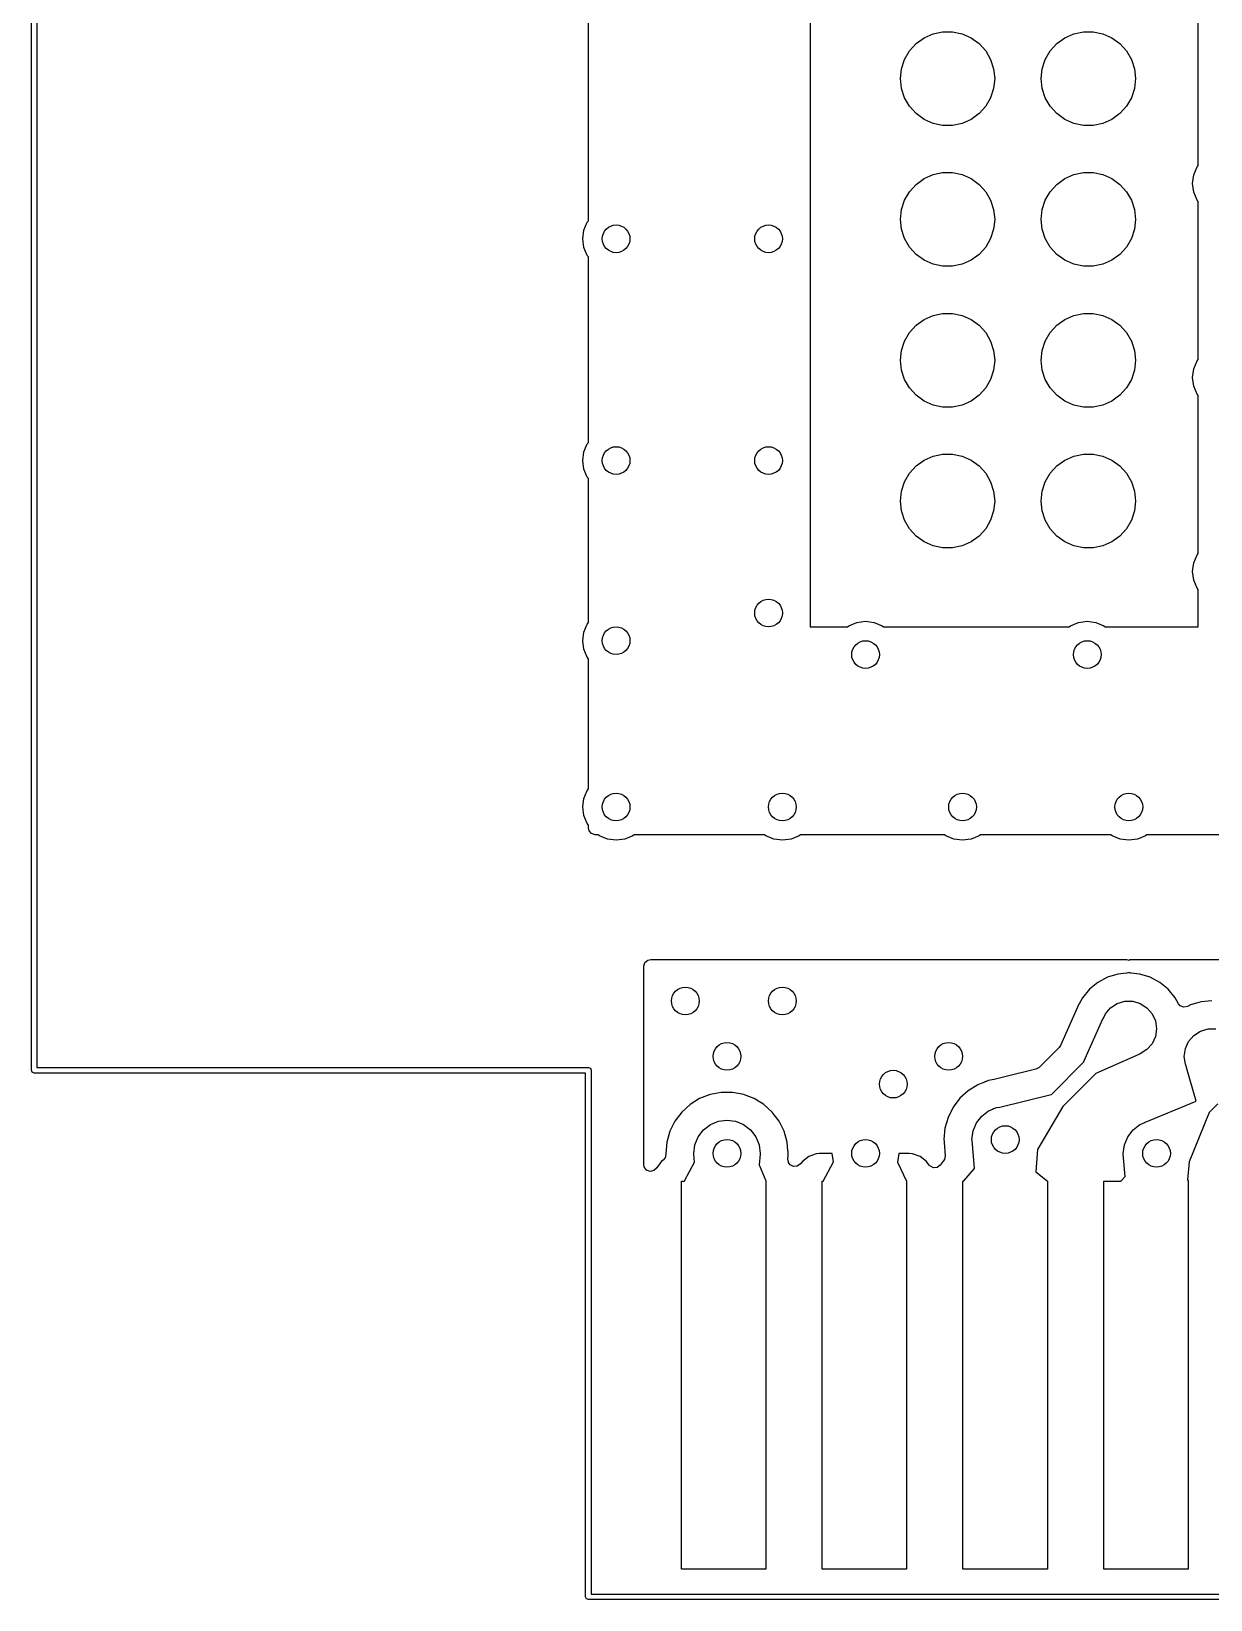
# Model space of a CAD drawing. Extents: x 90 to 175, y -109.5 to -35.9.
# Drawn here: x 89.95 to 111.23, y -109.55 to -81.26 of the extents above; entities that cross this region are included whole.
import ezdxf

# ---------------------------------------------------------------- set-up
doc = ezdxf.new("R2010")
doc.units = 0
doc.layers.add('BLACK', color=7, linetype='CONTINUOUS')

msp = doc.modelspace()

# ---------------------------------------------------------------- linework, layer by layer
at = {"layer": 'BLACK', "linetype": 'CONTINUOUS'}
for p, q in [((89.95, -100), (89.95, -36)), ((90.05, -36.05), (90.05, -99.95)), ((104, -43.124), (104, -92)), ((100, -84.674437), (100, -80.825562)), ((111, -83.674437), (111, -80.825562)), ((105.792336, -81.610383), (105.911239, -81.478327)), ((105.911239, -81.478327), (106.055, -81.373878)), ((106.055, -81.373878), (106.217336, -81.301602)), ((106.217336, -81.301602), (106.391151, -81.264656)), ((106.391151, -81.264656), (106.568849, -81.264656)), ((106.568849, -81.264656), (106.742664, -81.301602)), ((106.742664, -81.301602), (106.905, -81.373878)), ((106.905, -81.373878), (107.048761, -81.478327)), ((107.048761, -81.478327), (107.167664, -81.610383)), ((108.332336, -81.610383), (108.451239, -81.478327)), ((108.451239, -81.478327), (108.595, -81.373878)), ((108.595, -81.373878), (108.757336, -81.301602)), ((108.757336, -81.301602), (108.931151, -81.264656)), ((108.931151, -81.264656), (109.108849, -81.264656)), ((109.108849, -81.264656), (109.282664, -81.301602)), ((109.282664, -81.301602), (109.445, -81.373878)), ((109.445, -81.373878), (109.588761, -81.478327)), ((109.588761, -81.478327), (109.707664, -81.610383)), ((105.648575, -81.933275), (105.703486, -81.764274)), ((105.703486, -81.764274), (105.792336, -81.610383)), ((107.167664, -81.610383), (107.256514, -81.764274)), ((107.256514, -81.764274), (107.311425, -81.933275)), ((108.188575, -81.933275), (108.243486, -81.764274)), ((108.243486, -81.764274), (108.332336, -81.610383)), ((109.707664, -81.610383), (109.796514, -81.764274)), ((109.796514, -81.764274), (109.851425, -81.933275)), ((105.63, -82.11), (105.648575, -81.933275)), ((107.311425, -81.933275), (107.33, -82.11)), ((108.17, -82.11), (108.188575, -81.933275)), ((109.851425, -81.933275), (109.87, -82.11)), ((105.648575, -82.286725), (105.63, -82.11)), ((105.703486, -82.455726), (105.648575, -82.286725)), ((107.311425, -82.286725), (107.256514, -82.455726)), ((107.33, -82.11), (107.311425, -82.286725)), ((108.188575, -82.286725), (108.17, -82.11)), ((108.243486, -82.455726), (108.188575, -82.286725)), ((109.851425, -82.286725), (109.796514, -82.455726)), ((109.87, -82.11), (109.851425, -82.286725)), ((105.792336, -82.609617), (105.703486, -82.455726)), ((105.911239, -82.741673), (105.792336, -82.609617)), ((107.167664, -82.609617), (107.048761, -82.741673)), ((107.256514, -82.455726), (107.167664, -82.609617)), ((108.332336, -82.609617), (108.243486, -82.455726)), ((108.451239, -82.741673), (108.332336, -82.609617)), ((109.707664, -82.609617), (109.588761, -82.741673)), ((109.796514, -82.455726), (109.707664, -82.609617)), ((106.055, -82.846122), (105.911239, -82.741673)), ((106.217336, -82.918398), (106.055, -82.846122)), ((106.905, -82.846122), (106.742664, -82.918398)), ((107.048761, -82.741673), (106.905, -82.846122)), ((108.595, -82.846122), (108.451239, -82.741673)), ((108.757336, -82.918398), (108.595, -82.846122)), ((109.445, -82.846122), (109.282664, -82.918398)), ((109.588761, -82.741673), (109.445, -82.846122)), ((106.391151, -82.955344), (106.217336, -82.918398)), ((106.568849, -82.955344), (106.391151, -82.955344)), ((106.742664, -82.918398), (106.568849, -82.955344)), ((108.931151, -82.955344), (108.757336, -82.918398)), ((109.108849, -82.955344), (108.931151, -82.955344)), ((109.282664, -82.918398), (109.108849, -82.955344)), ((110.920445, -83.844709), (110.980385, -83.7)), ((110.980385, -83.7), (111, -83.674437)), ((105.792336, -84.150383), (105.911239, -84.018327)), ((105.911239, -84.018327), (106.055, -83.913878)), ((106.055, -83.913878), (106.217336, -83.841602)), ((106.217336, -83.841602), (106.391151, -83.804656)), ((106.391151, -83.804656), (106.568849, -83.804656)), ((106.568849, -83.804656), (106.742664, -83.841602)), ((106.742664, -83.841602), (106.905, -83.913878)), ((106.905, -83.913878), (107.048761, -84.018327)), ((107.048761, -84.018327), (107.167664, -84.150383)), ((108.332336, -84.150383), (108.451239, -84.018327)), ((108.451239, -84.018327), (108.595, -83.913878)), ((108.595, -83.913878), (108.757336, -83.841602)), ((108.757336, -83.841602), (108.931151, -83.804656)), ((108.931151, -83.804656), (109.108849, -83.804656)), ((109.108849, -83.804656), (109.282664, -83.841602)), ((109.282664, -83.841602), (109.445, -83.913878)), ((109.445, -83.913878), (109.588761, -84.018327)), ((109.588761, -84.018327), (109.707664, -84.150383)), ((110.9, -84), (110.920445, -83.844709)), ((110.920445, -84.155291), (110.9, -84)), ((105.648575, -84.473275), (105.703486, -84.304274)), ((105.703486, -84.304274), (105.792336, -84.150383)), ((107.167664, -84.150383), (107.256514, -84.304274)), ((107.256514, -84.304274), (107.311425, -84.473275)), ((108.188575, -84.473275), (108.243486, -84.304274)), ((108.243486, -84.304274), (108.332336, -84.150383)), ((109.707664, -84.150383), (109.796514, -84.304274)), ((109.796514, -84.304274), (109.851425, -84.473275)), ((110.980385, -84.3), (110.920445, -84.155291)), ((111, -84.325562), (110.980385, -84.3)), ((105.63, -84.65), (105.648575, -84.473275)), ((107.311425, -84.473275), (107.33, -84.65)), ((108.17, -84.65), (108.188575, -84.473275)), ((109.851425, -84.473275), (109.87, -84.65)), ((111, -87.174437), (111, -84.325562)), ((99.9, -85), (99.920445, -84.844709)), ((99.920445, -84.844709), (99.980385, -84.7)), ((99.980385, -84.7), (100, -84.674437)), ((105.648575, -84.826725), (105.63, -84.65)), ((105.703486, -84.995726), (105.648575, -84.826725)), ((107.311425, -84.826725), (107.256514, -84.995726)), ((107.33, -84.65), (107.311425, -84.826725)), ((108.188575, -84.826725), (108.17, -84.65)), ((108.243486, -84.995726), (108.188575, -84.826725)), ((109.851425, -84.826725), (109.796514, -84.995726)), ((109.87, -84.65), (109.851425, -84.826725)), ((99.920445, -85.155291), (99.9, -85)), ((99.980385, -85.3), (99.920445, -85.155291)), ((105.792336, -85.149617), (105.703486, -84.995726)), ((105.911239, -85.281673), (105.792336, -85.149617)), ((107.167664, -85.149617), (107.048761, -85.281673)), ((107.256514, -84.995726), (107.167664, -85.149617)), ((108.332336, -85.149617), (108.243486, -84.995726)), ((108.451239, -85.281673), (108.332336, -85.149617)), ((109.707664, -85.149617), (109.588761, -85.281673)), ((109.796514, -84.995726), (109.707664, -85.149617)), ((100, -85.325562), (99.980385, -85.3)), ((100, -88.674437), (100, -85.325562)), ((106.055, -85.386122), (105.911239, -85.281673)), ((106.217336, -85.458398), (106.055, -85.386122)), ((106.905, -85.386122), (106.742664, -85.458398)), ((107.048761, -85.281673), (106.905, -85.386122)), ((108.595, -85.386122), (108.451239, -85.281673)), ((108.757336, -85.458398), (108.595, -85.386122)), ((109.445, -85.386122), (109.282664, -85.458398)), ((109.588761, -85.281673), (109.445, -85.386122)), ((106.391151, -85.495344), (106.217336, -85.458398)), ((106.568849, -85.495344), (106.391151, -85.495344)), ((106.742664, -85.458398), (106.568849, -85.495344)), ((108.931151, -85.495344), (108.757336, -85.458398)), ((109.108849, -85.495344), (108.931151, -85.495344)), ((109.282664, -85.458398), (109.108849, -85.495344)), ((105.792336, -86.690383), (105.911239, -86.558327)), ((105.911239, -86.558327), (106.055, -86.453878)), ((106.055, -86.453878), (106.217336, -86.381602)), ((106.217336, -86.381602), (106.391151, -86.344656)), ((106.391151, -86.344656), (106.568849, -86.344656)), ((106.568849, -86.344656), (106.742664, -86.381602)), ((106.742664, -86.381602), (106.905, -86.453878)), ((106.905, -86.453878), (107.048761, -86.558327)), ((107.048761, -86.558327), (107.167664, -86.690383)), ((108.332336, -86.690383), (108.451239, -86.558327)), ((108.451239, -86.558327), (108.595, -86.453878)), ((108.595, -86.453878), (108.757336, -86.381602)), ((108.757336, -86.381602), (108.931151, -86.344656)), ((108.931151, -86.344656), (109.108849, -86.344656)), ((109.108849, -86.344656), (109.282664, -86.381602)), ((109.282664, -86.381602), (109.445, -86.453878)), ((109.445, -86.453878), (109.588761, -86.558327)), ((109.588761, -86.558327), (109.707664, -86.690383)), ((105.648575, -87.013275), (105.703486, -86.844274)), ((105.703486, -86.844274), (105.792336, -86.690383)), ((107.167664, -86.690383), (107.256514, -86.844274)), ((107.256514, -86.844274), (107.311425, -87.013275)), ((108.188575, -87.013275), (108.243486, -86.844274)), ((108.243486, -86.844274), (108.332336, -86.690383)), ((109.707664, -86.690383), (109.796514, -86.844274)), ((109.796514, -86.844274), (109.851425, -87.013275)), ((105.63, -87.19), (105.648575, -87.013275)), ((107.311425, -87.013275), (107.33, -87.19)), ((108.17, -87.19), (108.188575, -87.013275)), ((109.851425, -87.013275), (109.87, -87.19)), ((105.648575, -87.366725), (105.63, -87.19)), ((105.703486, -87.535726), (105.648575, -87.366725)), ((107.311425, -87.366725), (107.256514, -87.535726)), ((107.33, -87.19), (107.311425, -87.366725)), ((108.188575, -87.366725), (108.17, -87.19)), ((108.243486, -87.535726), (108.188575, -87.366725)), ((109.851425, -87.366725), (109.796514, -87.535726)), ((109.87, -87.19), (109.851425, -87.366725)), ((110.9, -87.5), (110.920445, -87.344709)), ((110.920445, -87.344709), (110.980385, -87.2)), ((110.980385, -87.2), (111, -87.174437)), ((105.792336, -87.689617), (105.703486, -87.535726)), ((105.911239, -87.821673), (105.792336, -87.689617)), ((107.167664, -87.689617), (107.048761, -87.821673)), ((107.256514, -87.535726), (107.167664, -87.689617)), ((108.332336, -87.689617), (108.243486, -87.535726)), ((108.451239, -87.821673), (108.332336, -87.689617)), ((109.707664, -87.689617), (109.588761, -87.821673)), ((109.796514, -87.535726), (109.707664, -87.689617)), ((110.920445, -87.655291), (110.9, -87.5)), ((110.980385, -87.8), (110.920445, -87.655291)), ((106.055, -87.926122), (105.911239, -87.821673)), ((106.217336, -87.998398), (106.055, -87.926122)), ((106.905, -87.926122), (106.742664, -87.998398)), ((107.048761, -87.821673), (106.905, -87.926122)), ((108.595, -87.926122), (108.451239, -87.821673)), ((108.757336, -87.998398), (108.595, -87.926122)), ((109.445, -87.926122), (109.282664, -87.998398)), ((109.588761, -87.821673), (109.445, -87.926122)), ((111, -87.825562), (110.980385, -87.8)), ((111, -90.674437), (111, -87.825562)), ((106.391151, -88.035344), (106.217336, -87.998398)), ((106.568849, -88.035344), (106.391151, -88.035344)), ((106.742664, -87.998398), (106.568849, -88.035344)), ((108.931151, -88.035344), (108.757336, -87.998398)), ((109.108849, -88.035344), (108.931151, -88.035344)), ((109.282664, -87.998398), (109.108849, -88.035344)), ((99.920445, -88.844709), (99.980385, -88.7)), ((99.980385, -88.7), (100, -88.674437)), ((99.9, -89), (99.920445, -88.844709)), ((99.920445, -89.155291), (99.9, -89)), ((105.792336, -89.230383), (105.911239, -89.098327)), ((105.911239, -89.098327), (106.055, -88.993878)), ((106.055, -88.993878), (106.217336, -88.921602)), ((106.217336, -88.921602), (106.391151, -88.884656)), ((106.391151, -88.884656), (106.568849, -88.884656)), ((106.568849, -88.884656), (106.742664, -88.921602)), ((106.742664, -88.921602), (106.905, -88.993878)), ((106.905, -88.993878), (107.048761, -89.098327)), ((107.048761, -89.098327), (107.167664, -89.230383)), ((108.332336, -89.230383), (108.451239, -89.098327)), ((108.451239, -89.098327), (108.595, -88.993878)), ((108.595, -88.993878), (108.757336, -88.921602)), ((108.757336, -88.921602), (108.931151, -88.884656)), ((108.931151, -88.884656), (109.108849, -88.884656)), ((109.108849, -88.884656), (109.282664, -88.921602)), ((109.282664, -88.921602), (109.445, -88.993878)), ((109.445, -88.993878), (109.588761, -89.098327)), ((109.588761, -89.098327), (109.707664, -89.230383)), ((99.980385, -89.3), (99.920445, -89.155291)), ((100, -89.325562), (99.980385, -89.3)), ((100, -91.924437), (100, -89.325562)), ((105.648575, -89.553275), (105.703486, -89.384274)), ((105.703486, -89.384274), (105.792336, -89.230383)), ((107.167664, -89.230383), (107.256514, -89.384274)), ((107.256514, -89.384274), (107.311425, -89.553275)), ((108.188575, -89.553275), (108.243486, -89.384274)), ((108.243486, -89.384274), (108.332336, -89.230383)), ((109.707664, -89.230383), (109.796514, -89.384274)), ((109.796514, -89.384274), (109.851425, -89.553275)), ((105.63, -89.73), (105.648575, -89.553275)), ((107.311425, -89.553275), (107.33, -89.73)), ((108.17, -89.73), (108.188575, -89.553275)), ((109.851425, -89.553275), (109.87, -89.73)), ((105.648575, -89.906725), (105.63, -89.73)), ((105.703486, -90.075726), (105.648575, -89.906725)), ((107.311425, -89.906725), (107.256514, -90.075726)), ((107.33, -89.73), (107.311425, -89.906725)), ((108.188575, -89.906725), (108.17, -89.73)), ((108.243486, -90.075726), (108.188575, -89.906725)), ((109.851425, -89.906725), (109.796514, -90.075726)), ((109.87, -89.73), (109.851425, -89.906725)), ((105.792336, -90.229617), (105.703486, -90.075726)), ((105.911239, -90.361673), (105.792336, -90.229617)), ((107.167664, -90.229617), (107.048761, -90.361673)), ((107.256514, -90.075726), (107.167664, -90.229617)), ((108.332336, -90.229617), (108.243486, -90.075726)), ((108.451239, -90.361673), (108.332336, -90.229617)), ((109.707664, -90.229617), (109.588761, -90.361673)), ((109.796514, -90.075726), (109.707664, -90.229617)), ((106.055, -90.466122), (105.911239, -90.361673)), ((106.217336, -90.538398), (106.055, -90.466122)), ((106.905, -90.466122), (106.742664, -90.538398)), ((107.048761, -90.361673), (106.905, -90.466122)), ((108.595, -90.466122), (108.451239, -90.361673)), ((108.757336, -90.538398), (108.595, -90.466122)), ((109.445, -90.466122), (109.282664, -90.538398)), ((109.588761, -90.361673), (109.445, -90.466122)), ((106.391151, -90.575344), (106.217336, -90.538398)), ((106.568849, -90.575344), (106.391151, -90.575344)), ((106.742664, -90.538398), (106.568849, -90.575344)), ((108.931151, -90.575344), (108.757336, -90.538398)), ((109.108849, -90.575344), (108.931151, -90.575344)), ((109.282664, -90.538398), (109.108849, -90.575344)), ((110.920445, -90.844709), (110.980385, -90.7)), ((110.980385, -90.7), (111, -90.674437)), ((110.9, -91), (110.920445, -90.844709)), ((110.920445, -91.155291), (110.9, -91)), ((110.980385, -91.3), (110.920445, -91.155291)), ((111, -91.325562), (110.980385, -91.3)), ((111, -92), (111, -91.325562)), ((99.920445, -92.094709), (99.980385, -91.95)), ((99.980385, -91.95), (100, -91.924437)), ((104.7, -91.980385), (104.844709, -91.920445)), ((104.844709, -91.920445), (105, -91.9)), ((105, -91.9), (105.155291, -91.920445)), ((105.155291, -91.920445), (105.3, -91.980385)), ((108.7, -91.980385), (108.844709, -91.920445)), ((108.844709, -91.920445), (109, -91.9)), ((109, -91.9), (109.155291, -91.920445)), ((109.155291, -91.920445), (109.3, -91.980385)), ((99.9, -92.25), (99.920445, -92.094709)), ((104, -92), (104.674437, -92)), ((104.674437, -92), (104.7, -91.980385)), ((105.3, -91.980385), (105.325563, -92)), ((105.325563, -92), (108.674437, -92)), ((108.674437, -92), (108.7, -91.980385)), ((109.3, -91.980385), (109.325563, -92)), ((109.325563, -92), (111, -92)), ((99.920445, -92.405291), (99.9, -92.25)), ((99.980385, -92.55), (99.920445, -92.405291)), ((100, -92.575562), (99.980385, -92.55)), ((100, -94.924437), (100, -92.575562)), ((99.920445, -95.094709), (99.980385, -94.95)), ((99.980385, -94.95), (100, -94.924437)), ((99.9, -95.25), (99.920445, -95.094709)), ((99.920445, -95.405291), (99.9, -95.25)), ((99.980385, -95.55), (99.920445, -95.405291)), ((100, -95.575562), (99.980385, -95.55)), ((100, -95.626), (100, -95.575562)), ((100.011206, -95.677511), (100, -95.626)), ((100.056961, -95.730315), (100.011206, -95.677511)), ((100.124, -95.75), (100.056961, -95.730315)), ((100.174437, -95.75), (100.124, -95.75)), ((100.2, -95.769615), (100.174437, -95.75)), ((100.344709, -95.829555), (100.2, -95.769615)), ((100.5, -95.85), (100.344709, -95.829555)), ((100.655291, -95.829555), (100.5, -95.85)), ((100.8, -95.769615), (100.655291, -95.829555)), ((100.825563, -95.75), (100.8, -95.769615)), ((103.174437, -95.75), (100.825563, -95.75)), ((103.2, -95.769615), (103.174437, -95.75)), ((103.344709, -95.829555), (103.2, -95.769615)), ((103.5, -95.85), (103.344709, -95.829555)), ((103.655291, -95.829555), (103.5, -95.85)), ((103.8, -95.769615), (103.655291, -95.829555)), ((103.825563, -95.75), (103.8, -95.769615)), ((106.424437, -95.75), (103.825563, -95.75)), ((106.45, -95.769615), (106.424437, -95.75)), ((106.594709, -95.829555), (106.45, -95.769615)), ((106.75, -95.85), (106.594709, -95.829555)), ((106.905291, -95.829555), (106.75, -95.85)), ((107.05, -95.769615), (106.905291, -95.829555)), ((107.075563, -95.75), (107.05, -95.769615)), ((109.424437, -95.75), (107.075563, -95.75)), ((109.45, -95.769615), (109.424437, -95.75)), ((109.594709, -95.829555), (109.45, -95.769615)), ((109.75, -95.85), (109.594709, -95.829555)), ((109.905291, -95.829555), (109.75, -95.85)), ((110.05, -95.769615), (109.905291, -95.829555)), ((110.075563, -95.75), (110.05, -95.769615)), ((112.202417, -95.75), (110.075563, -95.75)), ((101, -98.124), (101.019685, -98.056961)), ((101, -101.700753), (101, -98.124)), ((101.019685, -98.056961), (101.072489, -98.011206)), ((101.072489, -98.011206), (101.124, -98)), ((101.124, -98), (109.709986, -98)), ((109.709986, -98), (109.748852, -98.011412)), ((109.748852, -98.011412), (109.766909, -98.002172)), ((109.766909, -98.002172), (109.790014, -98)), ((109.790014, -98), (112.25, -98)), ((109.19146, -98.41409), (109.039116, -98.539116)), ((109.191467, -98.414086), (109.19146, -98.41409)), ((109.365266, -98.321188), (109.191467, -98.414086)), ((109.55387, -98.263975), (109.365266, -98.321188)), ((109.707875, -98.248807), (109.55387, -98.263975)), ((109.72214, -98.247402), (109.707875, -98.248807)), ((109.744921, -98.242977), (109.72214, -98.247402)), ((109.753401, -98.237526), (109.744921, -98.242977)), ((109.777859, -98.247402), (109.753401, -98.237526)), ((109.793928, -98.248985), (109.777859, -98.247402)), ((109.946129, -98.263975), (109.793928, -98.248985)), ((109.946132, -98.263976), (109.946129, -98.263975)), ((110.134727, -98.321186), (109.946132, -98.263976)), ((110.134733, -98.321188), (110.134727, -98.321186)), ((110.308532, -98.414086), (110.134733, -98.321188)), ((110.308539, -98.41409), (110.308532, -98.414086)), ((110.460883, -98.539116), (110.308539, -98.41409)), ((108.91409, -98.69146), (108.825277, -98.857614)), ((109.039116, -98.539116), (108.91409, -98.69146)), ((110.585909, -98.69146), (110.460883, -98.539116)), ((110.585913, -98.691467), (110.585909, -98.69146)), ((110.643466, -98.799141), (110.585913, -98.691467)), ((108.821304, -98.864233), (108.516557, -99.551744)), ((108.82131, -98.864221), (108.821304, -98.864233)), ((108.823138, -98.861305), (108.82131, -98.864221)), ((108.825277, -98.857614), (108.823138, -98.861305)), ((109.29136, -99.062917), (109.329373, -98.97968)), ((109.329373, -98.97968), (109.42257, -98.872125)), ((109.42257, -98.872125), (109.542292, -98.795184)), ((109.542292, -98.795184), (109.678843, -98.755089)), ((109.678843, -98.755089), (109.821157, -98.755089)), ((109.821157, -98.755089), (109.957708, -98.795184)), ((109.957708, -98.795184), (110.07743, -98.872125)), ((110.07743, -98.872125), (110.170627, -98.97968)), ((110.170627, -98.97968), (110.229746, -99.109134)), ((110.677629, -98.839287), (110.643466, -98.799141)), ((110.742873, -98.864288), (110.677629, -98.839287)), ((110.811276, -98.850047), (110.742873, -98.864288)), ((110.865268, -98.821188), (110.811276, -98.850047)), ((110.86527, -98.821187), (110.865268, -98.821188)), ((110.865273, -98.821186), (110.86527, -98.821187)), ((110.969246, -98.789645), (110.865273, -98.821186)), ((111.05387, -98.763975), (110.969246, -98.789645)), ((111.25, -98.744659), (111.05387, -98.763975)), ((108.940079, -99.843705), (109.283442, -99.069075)), ((109.283442, -99.069075), (109.289927, -99.062901)), ((109.289927, -99.062901), (109.29136, -99.062917)), ((110.229746, -99.109134), (110.25, -99.25)), ((110.25, -99.25), (110.229746, -99.390866)), ((110.92257, -99.372125), (111.042292, -99.295184)), ((111.042292, -99.295184), (111.178843, -99.255089)), ((111.178843, -99.255089), (111.321157, -99.255089)), ((108.490876, -99.589176), (108.130597, -99.949455)), ((108.516557, -99.551744), (108.490876, -99.589176)), ((110.170627, -99.52032), (110.07743, -99.627875)), ((110.229746, -99.390866), (110.170627, -99.52032)), ((110.770254, -99.609134), (110.829373, -99.47968)), ((110.829373, -99.47968), (110.92257, -99.372125)), ((108.35237, -100.435497), (108.939178, -99.848689)), ((108.939076, -99.848442), (108.940079, -99.843705)), ((108.939178, -99.848689), (108.939076, -99.848442)), ((109.930923, -99.716557), (109.156298, -100.059919)), ((109.936237, -99.71112), (109.930923, -99.716557)), ((109.957708, -99.704816), (109.936237, -99.71112)), ((110.07743, -99.627875), (109.957708, -99.704816)), ((110.75, -99.75), (110.770254, -99.609134)), ((110.770254, -99.890866), (110.75, -99.75)), ((89.964645, -100.035355), (89.95, -100)), ((90, -100.05), (89.964645, -100.035355)), ((97.5, -100.05), (90, -100.05)), ((90.05, -99.95), (97.5, -99.95)), ((97.5, -99.95), (100, -99.95)), ((99.95, -100.05), (97.5, -100.05)), ((99.95, -109.5), (99.95, -100.05)), ((100, -99.95), (100.035355, -99.964645)), ((100.035355, -99.964645), (100.05, -100)), ((100.05, -100), (100.05, -109.45)), ((107.514973, -100.119658), (107.320183, -100.167686)), ((108.072601, -99.982168), (107.514973, -100.119658)), ((108.130597, -99.949455), (108.072601, -99.982168)), ((109.15211, -100.060021), (108.563311, -100.64882)), ((109.156298, -100.059919), (109.15211, -100.060021)), ((110.793274, -99.941273), (110.770254, -99.890866)), ((110.79091, -99.951357), (110.791941, -99.942462)), ((110.963366, -100.557386), (110.79091, -99.951357)), ((110.791941, -99.942462), (110.793274, -99.941273)), ((102.197541, -100.436977), (102.007364, -100.510651)), ((102.197544, -100.436976), (102.197541, -100.436976)), ((102.197541, -100.436976), (102.197541, -100.436977)), ((102.398024, -100.3995), (102.197544, -100.436976)), ((102.601976, -100.3995), (102.398024, -100.3995)), ((102.802456, -100.436976), (102.601976, -100.3995)), ((102.845099, -100.453496), (102.802456, -100.436976)), ((106.853957, -100.36802), (106.703237, -100.505418)), ((107.027361, -100.260652), (106.853957, -100.36802)), ((107.083993, -100.238713), (107.027361, -100.260652)), ((107.144353, -100.212647), (107.083993, -100.238713)), ((107.149759, -100.210874), (107.144353, -100.212647)), ((107.155036, -100.209143), (107.149759, -100.210874)), ((107.161558, -100.207271), (107.155036, -100.209143)), ((107.172714, -100.204071), (107.161558, -100.207271)), ((107.17801, -100.202289), (107.172714, -100.204071)), ((107.21754, -100.186977), (107.17801, -100.202289)), ((107.217549, -100.186974), (107.21754, -100.186977)), ((107.316744, -100.168431), (107.217549, -100.186974)), ((107.320183, -100.167686), (107.316744, -100.168431)), ((107.424776, -100.662536), (108.348181, -100.43486)), ((108.348181, -100.43486), (108.35237, -100.435497)), ((101.833958, -100.618019), (101.683237, -100.755418)), ((101.83396, -100.618017), (101.833958, -100.618019)), ((102.007357, -100.510655), (101.83396, -100.618017)), ((102.007364, -100.510651), (102.007357, -100.510655)), ((102.992635, -100.510651), (102.845099, -100.453496)), ((102.992642, -100.510655), (102.992635, -100.510651)), ((103.166039, -100.618017), (102.992642, -100.510655)), ((103.166041, -100.618019), (103.166039, -100.618017)), ((103.316762, -100.755418), (103.166041, -100.618019)), ((106.580327, -100.668178), (106.489422, -100.850739)), ((106.703237, -100.505418), (106.580327, -100.668178)), ((107.22, -100.730385), (107.29594, -100.698929)), ((107.29594, -100.698929), (107.301927, -100.692961)), ((107.301927, -100.692961), (107.303573, -100.692421)), ((107.303573, -100.692421), (107.323538, -100.687498)), ((107.323538, -100.687498), (107.364709, -100.670445)), ((107.364709, -100.670445), (107.424776, -100.662536)), ((108.56211, -100.653221), (108.105227, -101.427259)), ((108.563311, -100.64882), (108.56211, -100.653221)), ((110.031207, -100.941217), (110.963366, -100.557386)), ((111.356066, -100.606066), (111.202309, -100.759822)), ((101.560327, -100.918178), (101.469422, -101.100739)), ((101.683237, -100.755418), (101.560327, -100.918178)), ((102.075736, -101.075736), (102.2, -100.980385)), ((102.2, -100.980385), (102.344709, -100.920445)), ((102.344709, -100.920445), (102.5, -100.9)), ((102.5, -100.9), (102.655291, -100.920445)), ((102.655291, -100.920445), (102.8, -100.980385)), ((102.8, -100.980385), (102.924264, -101.075736)), ((103.35298, -100.803379), (103.316762, -100.755418)), ((103.439673, -100.918179), (103.35298, -100.803379)), ((103.483005, -101.005201), (103.439673, -100.918179)), ((106.489417, -100.850752), (106.433602, -101.046917)), ((106.489422, -100.850739), (106.489417, -100.850752)), ((106.940445, -101.094709), (107.000385, -100.95)), ((107.000385, -100.95), (107.095736, -100.825736)), ((107.095736, -100.825736), (107.22, -100.730385)), ((109.825736, -101.075736), (109.95, -100.980385)), ((109.95, -100.980385), (110.024864, -100.949375)), ((110.024864, -100.949375), (110.024867, -100.947539)), ((110.024867, -100.947539), (110.031207, -100.941217)), ((111.201624, -100.76475), (110.837598, -101.648809)), ((111.202505, -100.760295), (111.201624, -100.76475)), ((111.202309, -100.759822), (111.202505, -100.760295)), ((101.469417, -101.100752), (101.413602, -101.296917)), ((101.469422, -101.100739), (101.469417, -101.100752)), ((101.920445, -101.344709), (101.980385, -101.2)), ((101.980385, -101.2), (102.075736, -101.075736)), ((102.924264, -101.075736), (103.019615, -101.2)), ((103.019615, -101.2), (103.079555, -101.344709)), ((103.530574, -101.100734), (103.483005, -101.005201)), ((103.530582, -101.10075), (103.530574, -101.100734)), ((103.586397, -101.296917), (103.530582, -101.10075)), ((106.433602, -101.046917), (106.414785, -101.249999)), ((106.414785, -101.249999), (106.414785, -101.250004)), ((106.414785, -101.250004), (106.417426, -101.278513)), ((106.417426, -101.278513), (106.417735, -101.29733)), ((106.92, -101.25), (106.940445, -101.094709)), ((106.921487, -101.261295), (106.92, -101.25)), ((106.921054, -101.26265), (106.921487, -101.261295)), ((106.963305, -101.769666), (106.921054, -101.26265)), ((109.670445, -101.344709), (109.730385, -101.2)), ((109.730385, -101.2), (109.825736, -101.075736)), ((101.395862, -101.511631), (101.382445, -101.580201)), ((101.413602, -101.296917), (101.394785, -101.499999)), ((101.394785, -101.499999), (101.394785, -101.5)), ((101.394785, -101.5), (101.395862, -101.511631)), ((101.9, -101.5), (101.920445, -101.344709)), ((101.901487, -101.511295), (101.9, -101.5)), ((101.901054, -101.51265), (101.901487, -101.511295)), ((101.913386, -101.660642), (101.901054, -101.51265)), ((103.079555, -101.344709), (103.1, -101.5)), ((103.098945, -101.51265), (103.082899, -101.705197)), ((103.1, -101.5), (103.098587, -101.510731)), ((103.098587, -101.510731), (103.098985, -101.511697)), ((103.098985, -101.511697), (103.098945, -101.51265)), ((103.600642, -101.450662), (103.586397, -101.296917)), ((103.599089, -101.597946), (103.603564, -101.544252)), ((103.600981, -101.45356), (103.600642, -101.450662)), ((103.601674, -101.458478), (103.600981, -101.45356)), ((103.601676, -101.458484), (103.601674, -101.458478)), ((103.601777, -101.461684), (103.601676, -101.458484)), ((103.602007, -101.465392), (103.601777, -101.461684)), ((103.605215, -101.499999), (103.602007, -101.465392)), ((103.603564, -101.544252), (103.60383, -101.537916)), ((103.603683, -101.521692), (103.603917, -101.514002)), ((103.60404, -101.532896), (103.603683, -101.521692)), ((103.60383, -101.537916), (103.60404, -101.532901)), ((103.603917, -101.514002), (103.605215, -101.5)), ((103.60404, -101.532901), (103.60404, -101.532896)), ((103.605215, -101.5), (103.605215, -101.499999)), ((103.975906, -101.556649), (103.860812, -101.642809)), ((103.975913, -101.556645), (103.975906, -101.556649)), ((104.11062, -101.506403), (103.975913, -101.556645)), ((104.110627, -101.506401), (104.11062, -101.506403)), ((104.170155, -101.5), (104.110627, -101.506401)), ((104.4, -101.5), (104.170155, -101.5)), ((104.419927, -101.651361), (104.4, -101.5)), ((105.6, -101.5), (105.579555, -101.655291)), ((105.789844, -101.5), (105.6, -101.5)), ((105.849372, -101.506401), (105.789844, -101.5)), ((105.849379, -101.506403), (105.849372, -101.506401)), ((105.984086, -101.556645), (105.849379, -101.506403)), ((105.984093, -101.556649), (105.984086, -101.556645)), ((106.099187, -101.642809), (105.984093, -101.556649)), ((106.417735, -101.29733), (106.4173, -101.304624)), ((106.4173, -101.304624), (106.437214, -101.543605)), ((106.437214, -101.543605), (106.423164, -101.612048)), ((108.105227, -101.427259), (108.07153, -101.831624)), ((109.65, -101.5), (109.670445, -101.344709)), ((109.651487, -101.511295), (109.65, -101.5)), ((109.651054, -101.51265), (109.651487, -101.511295)), ((109.684705, -101.916468), (109.651054, -101.51265)), ((101.007817, -101.744082), (101, -101.700753)), ((101.049686, -101.800017), (101.007817, -101.744082)), ((101.115149, -101.824437), (101.049686, -101.800017)), ((101.183423, -101.809587), (101.115149, -101.824437)), ((101.22852, -101.764493), (101.183423, -101.809587)), ((101.228888, -101.764769), (101.22852, -101.764493)), ((101.230803, -101.76221), (101.228888, -101.764769)), ((101.23283, -101.760184), (101.230803, -101.76221)), ((101.234204, -101.757667), (101.23283, -101.760184)), ((101.320452, -101.642455), (101.234204, -101.757667)), ((101.320453, -101.642454), (101.320452, -101.642455)), ((101.346284, -101.623116), (101.320453, -101.642454)), ((101.381097, -101.582733), (101.346284, -101.623116)), ((101.38152, -101.581949), (101.381097, -101.582733)), ((101.382445, -101.580201), (101.38152, -101.581949)), ((101.732425, -101.996274), (101.913386, -101.660642)), ((103.082899, -101.705197), (103.200648, -101.996654)), ((103.60769, -101.654692), (103.599089, -101.597946)), ((103.610891, -101.662615), (103.60769, -101.654692)), ((103.63818, -101.703845), (103.610891, -101.662615)), ((103.699502, -101.737331), (103.63818, -101.703845)), ((103.769194, -101.732347), (103.699502, -101.737331)), ((103.825128, -101.690477), (103.769194, -101.732347)), ((103.860812, -101.642809), (103.825128, -101.690477)), ((104.235492, -102), (104.419927, -101.651361)), ((105.579555, -101.655291), (105.577528, -101.660183)), ((105.577528, -101.660183), (105.742, -102)), ((106.09919, -101.642812), (106.099187, -101.642809)), ((106.150421, -101.711247), (106.09919, -101.642812)), ((106.162004, -101.724616), (106.150421, -101.711247)), ((106.223327, -101.758102), (106.162004, -101.724616)), ((106.293019, -101.753118), (106.223327, -101.758102)), ((106.348953, -101.711248), (106.293019, -101.753118)), ((106.400456, -101.642449), (106.348953, -101.711248)), ((106.401329, -101.641577), (106.400456, -101.642449)), ((106.423164, -101.612048), (106.401329, -101.641577)), ((106.771422, -101.995619), (106.963305, -101.769666)), ((108.07153, -101.831624), (108.27633, -101.995464)), ((110.837598, -101.648809), (110.810338, -101.975935)), ((101.678, -109), (101.678, -102)), ((101.678, -102), (101.731872, -102)), ((101.731872, -102), (101.732425, -101.996274)), ((103.200648, -101.996654), (103.200932, -102)), ((103.200932, -102), (103.202, -102)), ((103.202, -102), (103.202, -109)), ((104.218, -109), (104.218, -102)), ((104.218, -102), (104.235492, -102)), ((105.742, -102), (105.742, -109)), ((106.758, -109), (106.758, -102)), ((106.758, -102), (106.769944, -102)), ((106.769944, -102), (106.770526, -101.996826)), ((106.770526, -101.996826), (106.771422, -101.995619)), ((108.27633, -101.995464), (108.278828, -102)), ((108.278828, -102), (108.282, -102)), ((108.282, -102), (108.282, -109)), ((109.298, -109), (109.298, -102)), ((109.298, -102), (109.610791, -102)), ((109.610791, -102), (109.611679, -101.996725)), ((109.611679, -101.996725), (109.612278, -101.99601)), ((109.612278, -101.99601), (109.684705, -101.916468)), ((110.810338, -101.975935), (110.820235, -101.996359)), ((110.820235, -101.996359), (110.820668, -102)), ((110.820668, -102), (110.822, -102)), ((110.822, -102), (110.822, -109)), ((103.202, -109), (101.678, -109)), ((105.742, -109), (104.218, -109)), ((108.282, -109), (106.758, -109)), ((110.822, -109), (109.298, -109)), ((100.05, -109.45), (114.95, -109.45)), ((99.964645, -109.535355), (99.95, -109.5)), ((100, -109.55), (99.964645, -109.535355)), ((115, -109.55), (100, -109.55))]:
    msp.add_line(p, q, dxfattribs=at)
at = {"layer": 'BLACK'}
for centre in [(100.5, -85), (103.25, -85), (100.5, -89), (103.25, -89), (103.25, -91.75), (100.5, -92.25), (105, -92.5), (109, -92.5), (100.5, -95.25), (103.5, -95.25), (106.75, -95.25), (109.75, -95.25), (101.75, -98.75), (103.5, -98.75), (102.5, -99.75), (106.5, -99.75), (105.5, -100.25), (107.52, -101.25), (102.5, -101.5), (105, -101.5), (110.25, -101.5)]:
    msp.add_circle(centre, 0.25, dxfattribs=at)

doc.saveas('drawing.dxf')
